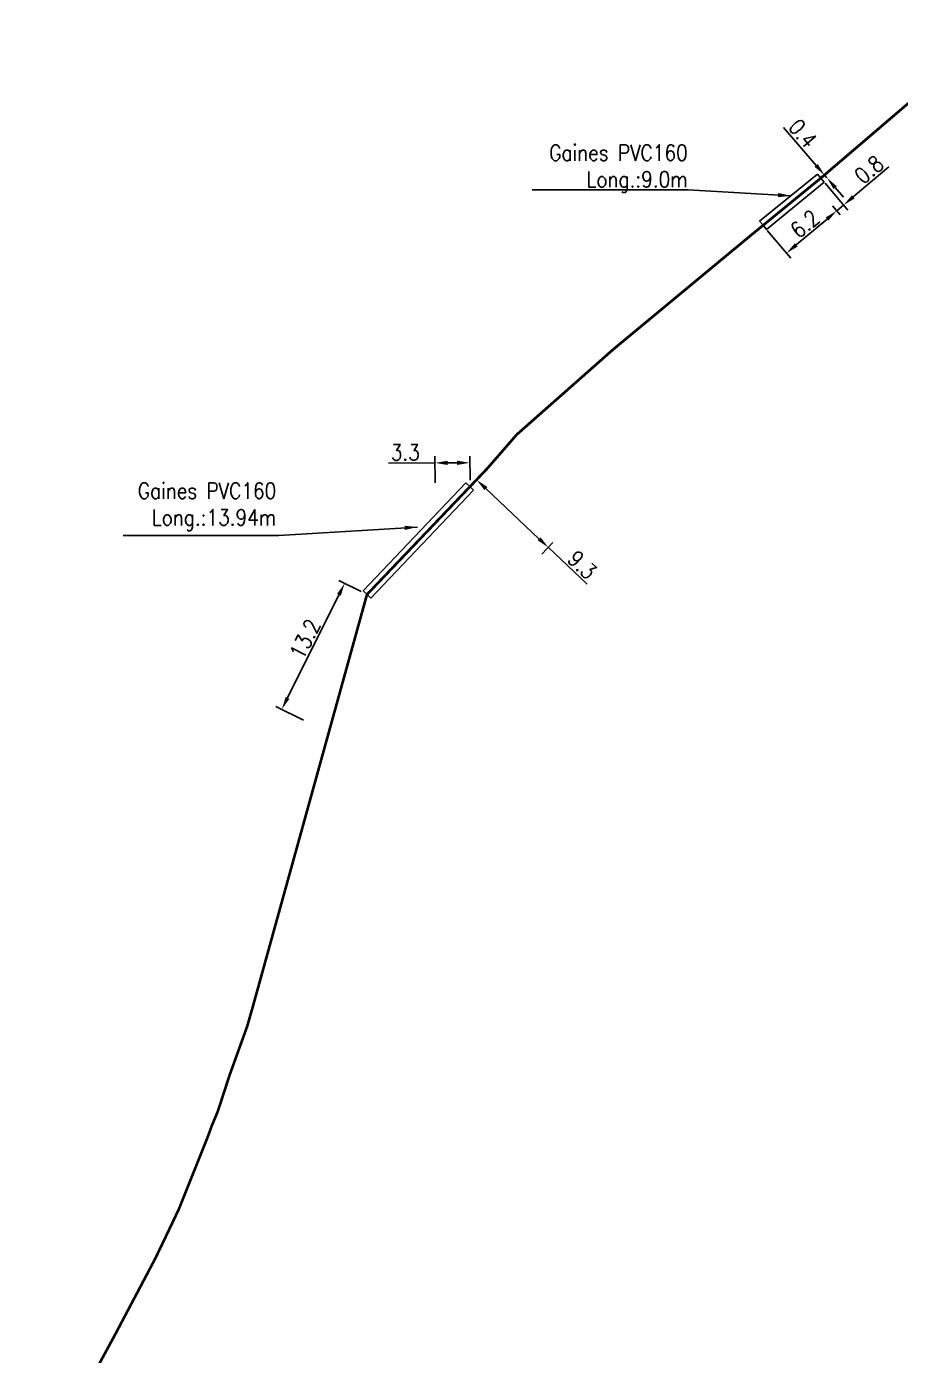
# Model space of a CAD drawing. Header units: millimetres. Extents: x 113457 to 114000, y 153000 to 154000.
# Drawn here: x 113766.3 to 113848.4, y 153534.9 to 153659.8 of the extents above; entities that cross this region are included whole.
import ezdxf

# ---------------------------------------------------------------- set-up
doc = ezdxf.new("R2010")
doc.units = ezdxf.units.MM
doc.header["$PDMODE"] = 34
doc.layers.get('DEFPOINTS').update_dxf_attribs({"linetype": 'CONTINUOUS'})
doc.layers.add('M_130', color=3, linetype='M_ST_15')
doc.layers.add('M_400', color=7, linetype='CONTINUOUS')
doc.styles.get("Standard").update_dxf_attribs({"font": 'romans.shx', "width": 0.85})
doc.linetypes.add('M_ST_15', pattern='A,5,-0.3,["XX",Standard,S=1,R=0,X=0,Y=-0.5],-2.5', length=7.8)
doc.dimstyles.get("Standard").update_dxf_attribs({"dimtxt": 1.5, "dimasz": 1.2, "dimexe": 0.625, "dimexo": 0.625, "dimgap": 0.25, "dimtad": 1, "dimdec": 1, "dimzin": 0, "dimdsep": 46, "dimtxsty": 'Standard', "dimcen": -0.5, "dimadec": 0, "dimazin": 0, "dimtfac": 1, "dimtdec": 1, "dimtmove": 0, "dimatfit": 3, "dimfxl": 1, "dimtolj": 1, "dimtzin": 0, "dimarcsym": 0})

# ---------------------------------------------------------------- blocks, each defined once
blk = doc.blocks.new('*D99')
at = {"layer": 'DEFPOINTS', "color": 0, "linetype": 'Continuous', "transparency": 16777216}
for p in [(113808, 153616.54), (113815.36, 153610.84), (113814.33, 153609.75)]:
    blk.add_point(p, dxfattribs=at)
at = {"layer": 'M_400', "color": 0, "linetype": 'Continuous', "lineweight": -2, "transparency": 16777216}
for p, q in [((113808.43, 153616.99), (113809.05, 153617.65)), ((113809.49, 153616.37), (113814.48, 153611.66)), ((113814.76, 153610.2), (113815.79, 153611.3)), ((113815.36, 153610.84), (113819.01, 153607.4))]:
    blk.add_line(p, q, dxfattribs=at)
at = {"layer": 'M_400', "color": 0, "linetype": 'Continuous', "transparency": 16777216}
for points in [[(113809.63, 153616.52), (113809.36, 153616.23), (113808.62, 153617.2)], [(113814.62, 153611.81), (113814.35, 153611.52), (113815.36, 153610.84)]]:
    blk.add_solid(points, dxfattribs=at)
at = {"layer": 'M_400', "color": 0, "linetype": 'Continuous', "transparency": 16777216, "insert": (113818.54, 153609.21), "char_height": 1.5, "attachment_point": 5, "rotation": 316.6621}
blk.add_mtext('\\A1;9.3', dxfattribs=at)
blk = doc.blocks.new('*D100')
at = {"layer": 'DEFPOINTS', "color": 0, "linetype": 'Continuous', "transparency": 16777216}
for p in [(113804.71, 153618.79), (113804.72, 153616.3), (113808, 153616.54)]:
    blk.add_point(p, dxfattribs=at)
at = {"layer": 'M_400', "color": 0, "linetype": 'Continuous', "lineweight": -2, "transparency": 16777216}
for p, q in [((113804.71, 153618.79), (113800.34, 153618.78)), ((113804.72, 153616.92), (113804.71, 153619.42)), ((113806.79, 153618.8), (113805.91, 153618.79)), ((113808, 153617.16), (113807.99, 153619.43))]:
    blk.add_line(p, q, dxfattribs=at)
at = {"layer": 'M_400', "color": 0, "linetype": 'Continuous', "transparency": 16777216}
for points in [[(113805.91, 153618.99), (113805.91, 153618.59), (113804.71, 153618.79)], [(113806.79, 153619), (113806.79, 153618.6), (113807.99, 153618.8)]]:
    blk.add_solid(points, dxfattribs=at)
at = {"layer": 'M_400', "color": 0, "linetype": 'Continuous', "transparency": 16777216, "insert": (113801.92, 153619.78), "char_height": 1.5, "attachment_point": 5, "rotation": 0.1976}
blk.add_mtext('\\A1;3.3', dxfattribs=at)
blk = doc.blocks.new('*D101')
at = {"layer": 'DEFPOINTS', "color": 0, "linetype": 'Continuous', "transparency": 16777216}
for p in [(113796.22, 153607.47), (113798.32, 153606.42), (113792.93, 153594.33)]:
    blk.add_point(p, dxfattribs=at)
at = {"layer": 'M_400', "color": 0, "linetype": 'Continuous', "lineweight": -2, "transparency": 16777216}
for p, q in [((113797.76, 153606.7), (113795.67, 153607.75)), ((113790.86, 153596.7), (113795.69, 153606.39)), ((113792.37, 153594.61), (113789.76, 153595.91))]:
    blk.add_line(p, q, dxfattribs=at)
at = {"layer": 'M_400', "color": 0, "linetype": 'Continuous', "transparency": 16777216}
for points in [[(113795.51, 153606.48), (113795.87, 153606.31), (113796.22, 153607.47)], [(113790.68, 153596.79), (113791.03, 153596.61), (113790.32, 153595.63)]]:
    blk.add_solid(points, dxfattribs=at)
at = {"layer": 'M_400', "color": 0, "linetype": 'Continuous', "transparency": 16777216, "insert": (113792.5, 153602.24), "char_height": 1.5, "attachment_point": 5, "rotation": 63.4951}
blk.add_mtext('\\A1;13.2', dxfattribs=at)
blk = doc.blocks.new('*D102')
at = {"layer": 'DEFPOINTS', "color": 0, "linetype": 'Continuous', "transparency": 16777216}
for p in [(113842.45, 153642.48), (113835.53, 153641.12), (113843.17, 153641.63)]:
    blk.add_point(p, dxfattribs=at)
at = {"layer": 'M_400', "color": 0, "linetype": 'Continuous', "lineweight": -2, "transparency": 16777216}
for p, q in [((113842.77, 153642.11), (113842.05, 153642.96)), ((113838.65, 153639.27), (113841.54, 153641.71)), ((113835.93, 153640.64), (113838.14, 153638.02))]:
    blk.add_line(p, q, dxfattribs=at)
at = {"layer": 'M_400', "color": 0, "linetype": 'Continuous', "transparency": 16777216}
for points in [[(113841.41, 153641.86), (113841.66, 153641.55), (113842.45, 153642.48)], [(113838.52, 153639.43), (113838.78, 153639.12), (113837.73, 153638.5)]]:
    blk.add_solid(points, dxfattribs=at)
at = {"layer": 'M_400', "color": 0, "linetype": 'Continuous', "transparency": 16777216, "insert": (113839.45, 153641.25), "char_height": 1.5, "attachment_point": 5, "rotation": 40.1542}
blk.add_mtext('\\A1;6.2', dxfattribs=at)
blk = doc.blocks.new('*D103')
at = {"layer": 'DEFPOINTS', "color": 0, "linetype": 'Continuous', "transparency": 16777216}
for p in [(113840.95, 153645.56), (113843.09, 153643.02), (113843.17, 153641.63)]:
    blk.add_point(p, dxfattribs=at)
at = {"layer": 'M_400', "color": 0, "linetype": 'Continuous', "lineweight": -2, "transparency": 16777216}
for p, q in [((113844.01, 153643.79), (113847.35, 153646.61)), ((113841.35, 153645.08), (113843.49, 153642.54)), ((113842.77, 153642.11), (113842.05, 153642.96)), ((113842.45, 153642.48), (113843.09, 153643.02)), ((113841.54, 153641.71), (113840.62, 153640.93))]:
    blk.add_line(p, q, dxfattribs=at)
at = {"layer": 'M_400', "color": 0, "linetype": 'Continuous', "transparency": 16777216}
for points in [[(113843.88, 153643.94), (113844.14, 153643.64), (113843.09, 153643.02)], [(113841.41, 153641.86), (113841.66, 153641.55), (113842.45, 153642.48)]]:
    blk.add_solid(points, dxfattribs=at)
at = {"layer": 'M_400', "color": 0, "linetype": 'Continuous', "transparency": 16777216, "insert": (113845.49, 153646.35), "char_height": 1.5, "attachment_point": 5, "rotation": 40.1542}
blk.add_mtext('\\A1;0.8', dxfattribs=at)
blk = doc.blocks.new('*D104')
at = {"layer": 'DEFPOINTS', "color": 0, "linetype": 'Continuous', "transparency": 16777216}
for p in [(113840.95, 153645.55), (113841.53, 153645.57), (113841.53, 153645.57)]:
    blk.add_point(p, dxfattribs=at)
at = {"layer": 'M_400', "color": 0, "linetype": 'Continuous', "lineweight": -2, "transparency": 16777216}
for p, q in [((113840.52, 153646.75), (113837.46, 153650.32)), ((113841.43, 153645.96), (113841.77, 153646.25)), ((113841.53, 153645.57), (113841.3, 153645.84)), ((113842.31, 153644.66), (113843.09, 153643.75))]:
    blk.add_line(p, q, dxfattribs=at)
at = {"layer": 'M_400', "color": 0, "linetype": 'Continuous', "transparency": 16777216}
for points in [[(113840.67, 153646.88), (113840.36, 153646.62), (113841.3, 153645.84)], [(113842.46, 153644.79), (113842.15, 153644.53), (113841.53, 153645.57)]]:
    blk.add_solid(points, dxfattribs=at)
at = {"layer": 'M_400', "color": 0, "linetype": 'Continuous', "transparency": 16777216, "insert": (113839.27, 153649.75), "char_height": 1.5, "attachment_point": 5, "rotation": 310.5264}
blk.add_mtext('\\A1;0.4', dxfattribs=at)

msp = doc.modelspace()

# ---------------------------------------------------------------- linework, layer by layer
at = {"layer": 'M_130', "const_width": 0.25}
msp.add_lwpolyline([(113857.46, 153659.67), (113840.95, 153645.55), (113834.4, 153640.19), (113821.47, 153629.47), (113812.39, 153621.45), (113809.59, 153618.23), (113798.32, 153606.42), (113787.69, 153568.03), (113787.08, 153565.88), (113785.41, 153561.24), (113784.3, 153557.83), (113783.73, 153556.47), (113783.38, 153555.49), (113780.62, 153548.6), (113778.91, 153545.01), (113778.38, 153543.92, -0.008772), (113766.68, 153522.38)], format="xyb", dxfattribs=at)
at = {"layer": 'M_400', "color": 7, "linetype": 'CONTINUOUS'}
for p, q in [((113835.21, 153641.5), (113840.64, 153645.94)), ((113835.84, 153640.73), (113841.27, 153645.16)), ((113840.64, 153645.94), (113840.95, 153645.55)), ((113841.27, 153645.16), (113840.95, 153645.55)), ((113835.21, 153641.5), (113835.53, 153641.12)), ((113835.84, 153640.73), (113835.53, 153641.12)), ((113797.95, 153606.78), (113807.61, 153616.91)), ((113798.67, 153606.09), (113808.33, 153616.22)), ((113807.61, 153616.91), (113807.97, 153616.57)), ((113808.33, 153616.22), (113807.97, 153616.57)), ((113797.95, 153606.78), (113798.31, 153606.44)), ((113798.67, 153606.09), (113798.31, 153606.44))]:
    msp.add_line(p, q, dxfattribs=at)

# ---------------------------------------------------------------- texts
at = {"layer": 'M_400', "linetype": 'Continuous', "char_height": 1.5, "attachment_point": 9}
for s, insert in [('\\A1;Gaines PVC160\\PLong.:9.0m', (113828.45, 153644.19)), ('\\A1;Gaines PVC160\\PLong.:13.94m', (113789.8, 153612.42))]:
    msp.add_mtext(s, dxfattribs=dict(at, insert=insert))

# ---------------------------------------------------------------- dimensions: what is measured, and where the dimension line sits
at = {"layer": 'M_400', "linetype": 'Continuous'}
for base, p1, p2, angle, picture, middle in [((113841.53, 153645.57), (113840.95, 153645.55), (113841.53, 153645.57), 130.5264, '*D104', (113838.51, 153649.1)), ((113843.09, 153643.02), (113843.17, 153641.63), (113840.95, 153645.56), 40.1542, '*D103', (113846.14, 153645.59)), ((113804.71, 153618.79), (113808, 153616.54), (113804.72, 153616.3), 0.1976, '*D100', (113801.92, 153618.78)), ((113815.36, 153610.84), (113808, 153616.54), (113814.33, 153609.75), 136.6621, '*D99', (113817.85, 153608.48)), ((113796.22, 153607.47), (113792.93, 153594.33), (113798.32, 153606.42), 63.4951, '*D101', (113793.39, 153601.8))]:
    dim = msp.add_linear_dim(base=base, p1=p1, p2=p2, angle=angle, dimstyle='Standard', dxfattribs=at)
    dim.commit()
    dim.dimension.update_dxf_attribs({"geometry": picture, "text_midpoint": middle, "dimtype": 160})
dim = msp.add_linear_dim(base=(113842.45, 153642.48), p1=(113835.53, 153641.12), p2=(113843.17, 153641.63), angle=40.1542, dimstyle='Standard', dxfattribs=at)
dim.commit()
dim.dimension.update_dxf_attribs({"geometry": '*D102', "text_midpoint": (113839.45, 153641.25)})

# ---------------------------------------------------------------- leaders
at = {"layer": 'M_400', "linetype": 'Continuous', "annotation_type": 0, "has_hookline": 1, "hookline_direction": 1, "text_width": 14.39}
for points in [[(113838.14, 153643.89), (113828.49, 153644.45)], [(113803.06, 153612.76), (113790.05, 153611.96)]]:
    msp.add_leader(points, dimstyle='Standard', override={"dimgap": 0.25, "dimtad": 1}, dxfattribs=at)

doc.saveas('drawing.dxf')
